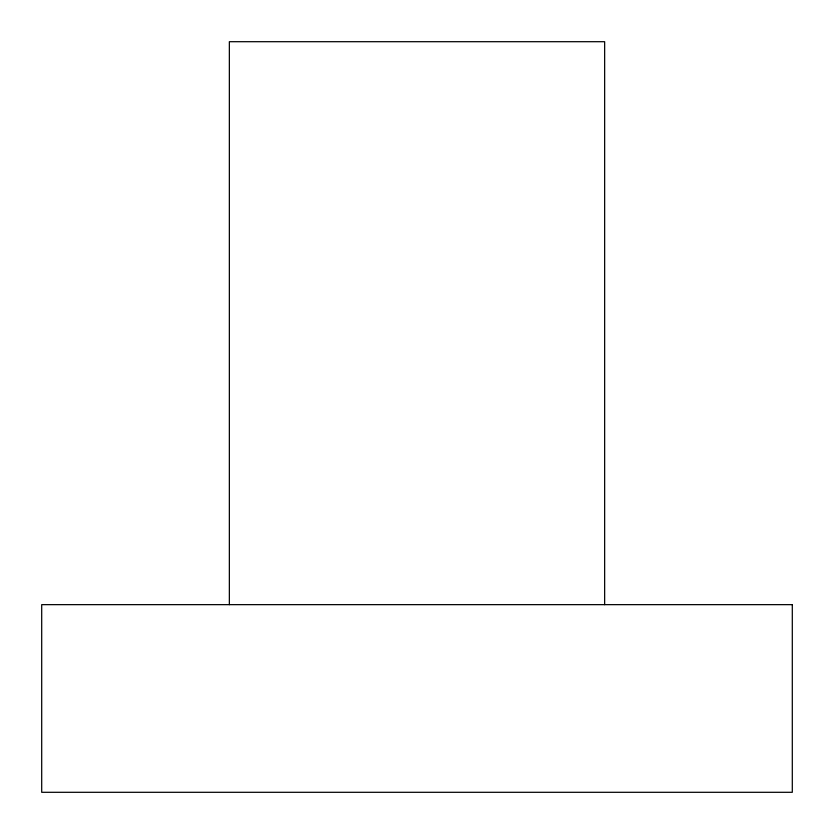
<?xml version="1.0" encoding="UTF-8"?>
<svg xmlns="http://www.w3.org/2000/svg" width="834" height="834" viewBox="0 0 834 834"><rect width="100%" height="100%" fill="white"/><g stroke="black" fill="none" stroke-linecap="round" stroke-linejoin="round"><path stroke-width="1.25" d="M604.65 604.65L604.65 41.7L229.35 41.7L229.35 604.65M792.3 604.65L41.7 604.65L41.7 792.3L792.3 792.3L792.3 604.65"/></g></svg>
